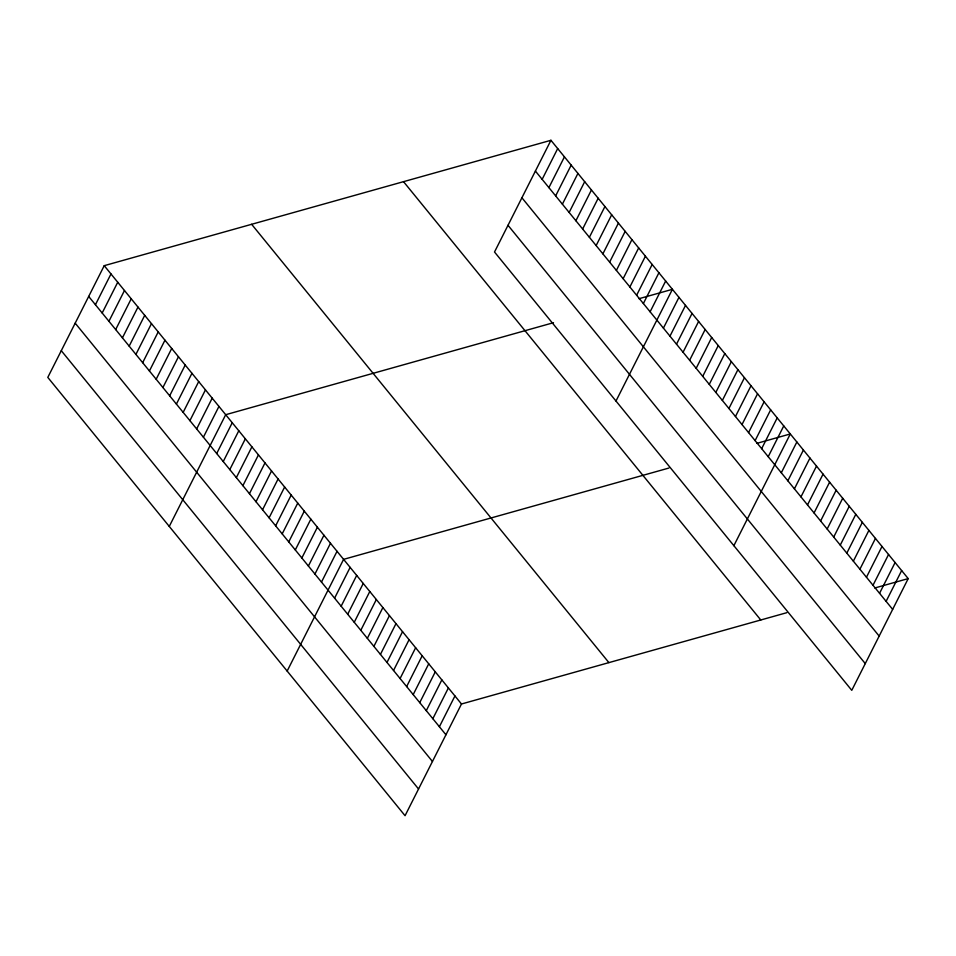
<?xml version="1.0" encoding="UTF-8"?>
<svg xmlns="http://www.w3.org/2000/svg" width="956" height="956" viewBox="0 0 956 956"><rect width="100%" height="100%" fill="white"/><g stroke="black" fill="none" stroke-linecap="round" stroke-linejoin="round"><path stroke-width="1.43" d="M550.943 140.293L494.515 252.002L851.772 690.328L908.2 578.607L550.943 140.293L104.228 265.672L47.8 377.393L405.057 815.707L461.485 703.998L786.8 612.688M95.433 304.725L110.98 273.954M102.184 313.006L117.731 282.235M108.936 321.288L124.471 290.516M115.676 329.569L131.223 298.798M122.428 337.85L137.975 307.079M129.179 346.132L144.714 315.349M135.919 354.401L151.466 323.63M142.671 362.683L158.218 331.911M149.423 370.964L164.958 340.193M156.163 379.245L171.71 348.474M162.914 387.527L178.461 356.755M169.666 395.808L185.213 365.025M176.406 404.077L191.953 373.306M183.158 412.359L198.705 381.587M189.909 420.64L205.456 389.869M196.661 428.921L212.196 398.15M203.401 437.203L218.948 406.431M169.272 526.421L225.7 414.701L553.488 322.698M216.701 453.514L232.248 422.743M223.25 461.545L238.797 430.774M229.799 469.587L245.345 438.816M236.347 477.618L251.894 446.846M242.896 485.66L258.443 454.889M249.444 493.69L264.991 462.919M256.005 501.733L271.54 470.961M262.553 509.763L278.088 478.992M269.102 517.805L284.637 487.034M275.651 525.836L291.198 495.065M282.199 533.878L297.746 503.107M288.748 541.909L304.295 511.137M295.296 549.951L310.843 519.168M301.845 557.981L317.392 527.21M308.394 566.012L323.941 535.24M314.942 574.054L330.489 543.283M321.491 582.085L337.038 551.313M287.159 671.064L343.586 559.356L668.901 468.046M542.148 179.346L557.695 148.574M334.6 598.157L350.135 567.386M548.899 187.615L564.446 156.844M341.149 606.2L356.684 575.428M555.651 195.896L571.186 165.125M347.697 614.23L363.244 583.459M562.391 204.178L577.938 173.406M354.246 622.272L369.793 591.501M569.143 212.459L584.69 181.688M360.794 630.303L376.341 599.532M575.894 220.74L591.441 189.969M367.343 638.345L382.89 607.574M582.634 229.022L598.181 198.251M373.892 646.375L389.439 615.604M589.386 237.291L604.933 206.52M380.44 654.406L395.987 623.635M596.138 245.573L611.685 214.801M386.989 662.448L402.536 631.677M602.889 253.854L618.424 223.083M393.537 670.479L409.084 639.707M609.629 262.135L625.176 231.364M400.086 678.521L415.633 647.75M616.381 270.417L631.928 239.645M406.647 686.551L422.182 655.78M623.133 278.698L638.668 247.927M413.195 694.594L428.73 663.822M419.744 702.624L435.279 671.853M629.873 286.967L645.42 256.196M426.292 710.667L441.839 679.895M636.624 295.249L652.171 264.477M432.841 718.697L448.388 687.926M643.376 303.53L658.911 272.759M439.39 726.739L454.937 695.968M650.116 311.811L665.663 281.04M615.987 401.03L672.415 289.321L638.967 298.702M663.416 328.123L678.963 297.352M669.965 336.165L685.512 305.394M676.513 344.196L692.06 313.425M683.062 352.238L698.609 321.467M689.623 360.269L705.158 329.497M696.171 368.311L711.706 337.528M702.72 376.341L718.255 345.57M709.268 384.372L724.815 353.601M715.817 392.414L731.364 361.643M722.366 400.445L737.913 369.673M728.914 408.487L744.461 377.716M735.463 416.517L751.01 385.746M742.011 424.56L757.558 393.788M748.56 432.59L764.107 401.819M755.109 440.632L770.655 409.861M761.657 448.663L777.204 417.892M768.218 456.705L783.753 425.934M733.873 545.673L790.301 433.964L756.853 443.357M781.315 472.778L796.862 441.995M787.863 480.808L803.41 450.037M794.412 488.839L809.959 458.067M800.961 496.881L816.508 466.11M807.509 504.911L823.056 474.14M814.058 512.954L829.605 482.183M820.607 520.984L836.153 490.213M827.155 529.027L842.702 498.255M833.704 537.057L849.251 506.286M840.264 545.099L855.799 514.328M846.813 553.13L862.348 522.358M853.361 561.172L868.896 530.401M859.91 569.202L875.457 538.431M866.459 577.233L882.006 546.462M873.007 585.275L888.554 554.504M879.556 593.306L895.103 562.534M886.104 601.348L901.651 570.577M874.752 588L908.2 578.607M535.408 171.064L892.653 609.378M521.916 197.773L879.162 636.087M508.006 225.293L865.264 663.607M403.528 181.664L760.785 619.99M251.643 224.302L608.9 662.616M104.228 265.672L461.485 703.998M88.681 296.444L445.938 734.77M75.189 323.164L432.447 761.478M61.292 350.685L418.549 788.999"/></g></svg>
